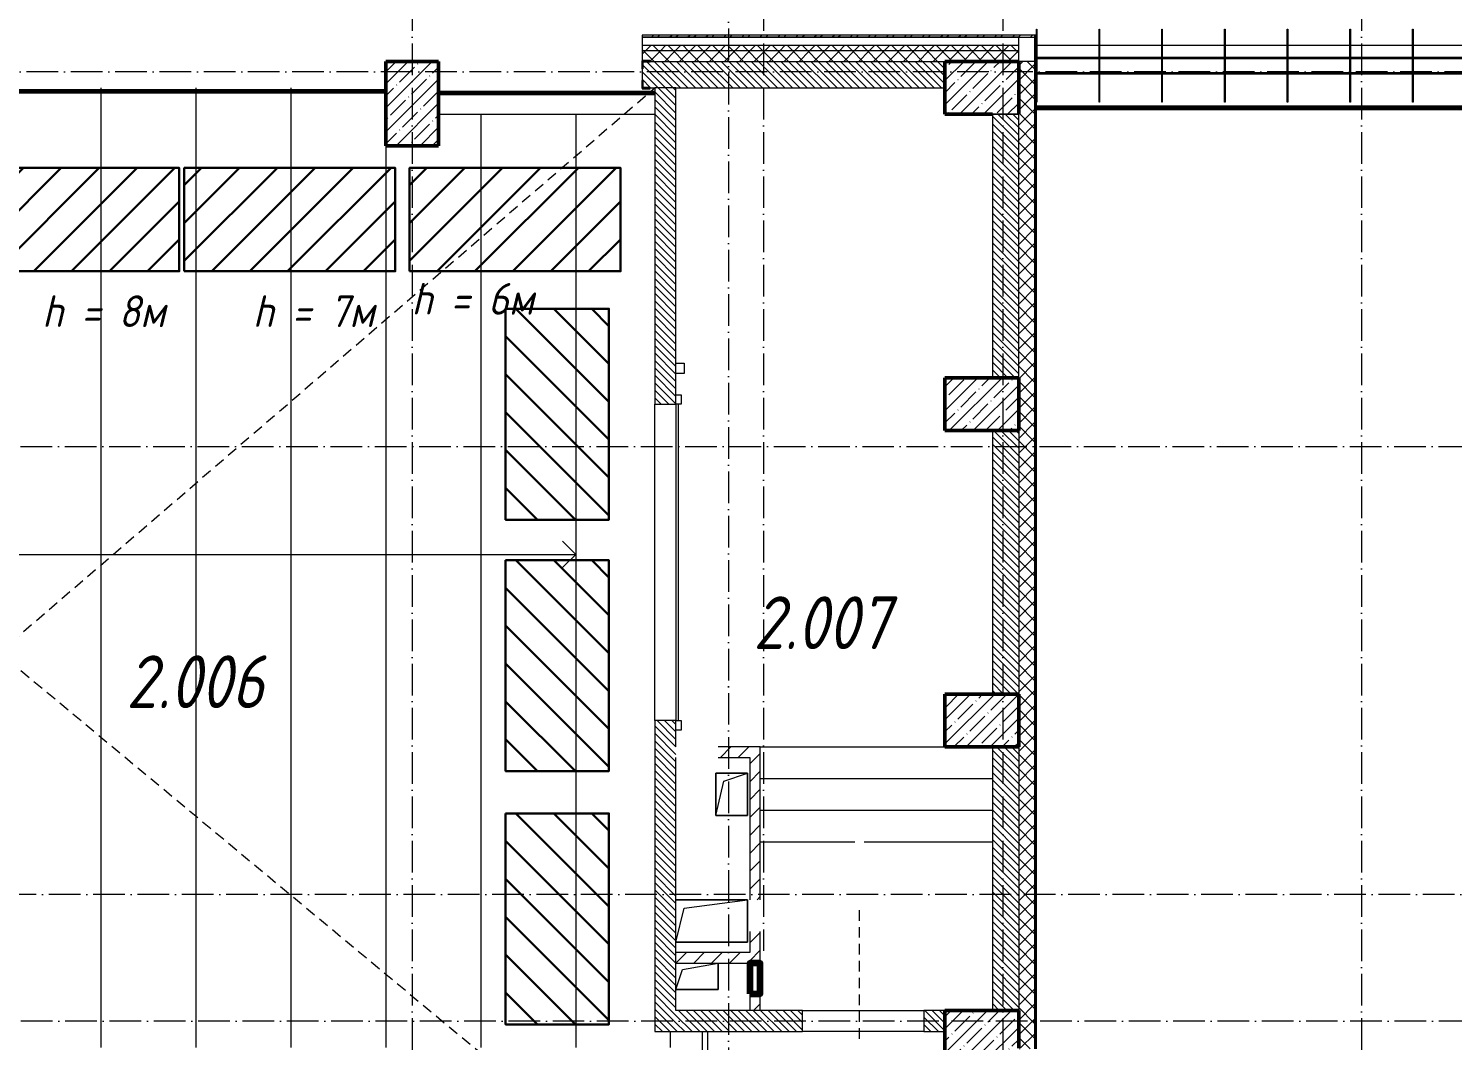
# Model space of a CAD drawing. Header units: millimetres. Extents: x -356862 to 418287, y 0 to 839748.
# Drawn here: x -1279 to 12221, y 535413 to 545010 of the extents above; entities that cross this region are included whole.
import ezdxf

# ---------------------------------------------------------------- set-up
doc = ezdxf.new("R2010")
doc.units = ezdxf.units.MM
doc.linetypes.add('200_ШТРИХ_ш1п0_6_', pattern=[160, 100, -60])
doc.linetypes.add('50_200_ШТРИХ_1Т_ш5_п1_п1_', pattern=[700, 500, -100, 0, -100])
for name, color, linetype, lineweight in [('0) строит. леса', 20, 'Continuous', 30), ('11)Плитка подокон', 170, 'Continuous', 60), ('9.7) Заделка 956 шт', 6, 'Continuous', 158), ('A-DETL-____-OTLN-3', 7, '200_ШТРИХ_ш1п0_6_', 9), ('A-DOOR-____-MCUT', 7, 'Continuous', 13), ('A-DOOR-____-OTLN', 7, 'Continuous', 9), ('A-FLOR-____-OTLN', 7, 'Continuous', 9), ('A-GENM-____-MCUT', 7, 'Continuous', 25), ('A-GENM-____-OTLN', 7, 'Continuous', 9), ('A-GENM-____-OTLN-1', 7, 'Continuous', 25), ('A-WALL-____-MCUT', 7, 'Continuous', 13), ('A-WALL-____-MCUT-1', 7, 'Continuous', 9), ('A-WALL-____-PATT-1', 7, 'Continuous', 9), ('A-WALL-FNSH-MCUT-1', 7, 'Continuous', 9), ('E-ELEC-EQPM-OTLN', 7, 'Continuous', 9), ('I-WALL-____-OTLN', 7, 'Continuous', 9), ('S-COLS-____-MCUT', 7, 'Continuous', 50), ('S-COLS-____-OTLN', 7, 'Continuous', 9), ('S-GRID-____-OTLN-1', 7, '50_200_ШТРИХ_1Т_ш5_п1_п1_', 9), ('S-STRS-____-OTLN-1', 7, 'Continuous', 9), ('Марки помещений', 7, 'Continuous', 9)]:
    doc.layers.add(name, color=color, linetype=linetype, lineweight=lineweight)
doc.layers.add('A-DETL-GENF-OTLN-3', color=9, linetype='Continuous', lineweight=9, true_color=0x808080)
doc.layers.add('A-DETL-GENF-OTLN-4', color=9, linetype='200_ШТРИХ_ш1п0_6_', lineweight=9, true_color=0x808080)
doc.styles.add('ISOCPEUR_I', font='isocpeui.ttf', dxfattribs={"width": 0.9, "height": 2.5})
doc.styles.add('ISOCPEUR_I_2', font='isocpeui.ttf', dxfattribs={"width": 0.85, "height": 2.3})
pattern_1 = [(135, (-15591.663, 459015.94), (-35.35534, -35.35534), [])]
pattern_2 = [(45, (-15591.66, 459015.94), (-70.71068, 70.71068), []), (135, (-15591.66, 459015.94), (-70.71068, -70.71068), [])]
pattern_3 = [(45, (-15591.66, 459015.94), (-84.85281, 84.85281), [])]

# ---------------------------------------------------------------- blocks, each defined once
blk = doc.blocks.new('BSC_Колонна _Прямоугольная - 500х700-25279857-АР1_План отверстий 2 этажа в осях 1-64_Ю-ЯЯ')
at = {"layer": 'S-COLS-____-OTLN'}
h = blk.add_hatch(dxfattribs=at)
h.set_pattern_fill('FP_17', color=256, style=0, pattern_type=2)
h.set_pattern_definition([(315, (-76431.04, 23350), (114.04925, 114.04925), []), (315, (-76431.04, 23235.95), (114.04925, 114.04925), [201.613, -40.323, 3.353, -36.97])])
h.paths.add_polyline_path([(-250, -54), (-250, -350), (250, -350), (250, 350), (-250, 350)], flags=0)
at = {"layer": 'S-COLS-____-MCUT'}
for p, q in [((250, 350), (-250, 350)), ((-250, 350), (-250, -350)), ((250, -350), (250, 350)), ((-250, -350), (-170, -350)), ((-107, -350), (250, -350))]:
    blk.add_line(p, q, dxfattribs=at)
blk = doc.blocks.new('141_Фартук_СКБ - 141_Фартук_СКБ_вентфасад-30031396-АР1_План отверстий 2 этажа в осях 1-64_Ю-ЯЯ')
at = {"layer": 'A-GENM-____-MCUT'}
for p, q in [((26160, 758), (0, 758)), ((0, 757), (26160, 757)), ((26160, 757), (26160, 758))]:
    blk.add_line(p, q, dxfattribs=at)
at = {"layer": 'A-GENM-____-OTLN'}
for p, q in [((0, 765), (26160, 765)), ((0, 752), (26160, 752)), ((0, 743), (26160, 743)), ((0, 743), (26160, 743))]:
    blk.add_line(p, q, dxfattribs=at)
blk = doc.blocks.new('Элемент крепления - Пластина-30015157-АР1_План отверстий 2 этажа в осях 1-64_Ю-ЯЯ')
at = {"layer": 'A-GENM-____-OTLN'}
for p, q in [((25651, 85294), (25651, 85988)), ((25651, 85988), (25656, 85988)), ((25656, 85988), (25656, 85294)), ((25656, 85294), (25651, 85294))]:
    blk.add_line(p, q, dxfattribs=at)
blk = doc.blocks.new('Швеллер - 140х58-30031487-АР1_План отверстий 2 этажа в осях 1-64_Ю-ЯЯ')
at = {"layer": 'A-GENM-____-MCUT'}
for p, q in [((-12488, 75), (-13078, 75)), ((-13078, 71), (-12488, 71)), ((-11893, 75), (-12483, 75)), ((-12483, 71), (-11893, 71)), ((-11299, 75), (-11888, 75)), ((-11888, 71), (-11299, 71)), ((-10704, 75), (-11294, 75)), ((-11294, 71), (-10704, 71)), ((-10110, 75), (-10699, 75)), ((-10699, 71), (-10110, 71)), ((-9515, 75), (-10105, 75)), ((-10105, 71), (-9515, 71)), ((-8921, 75), (-9510, 75)), ((-9510, 71), (-8921, 71)), ((-12488, -71), (-13078, -71)), ((-13078, -75), (-12488, -75)), ((-11893, -71), (-12483, -71)), ((-12483, -75), (-11893, -75)), ((-11299, -71), (-11888, -71)), ((-11888, -75), (-11299, -75)), ((-10704, -71), (-11294, -71)), ((-11294, -75), (-10704, -75)), ((-10110, -71), (-10699, -71)), ((-10699, -75), (-10110, -75)), ((-9515, -71), (-10105, -71)), ((-10105, -75), (-9515, -75)), ((-8921, -71), (-9510, -71)), ((-9510, -75), (-8921, -75))]:
    blk.add_line(p, q, dxfattribs=at)
blk = doc.blocks.new('BSC_Колонна _Прямоугольная - 500х800-V64-АР1_План отверстий 2 этажа в осях 1-64_Ю-ЯЯ')
at = {"layer": 'S-COLS-____-OTLN'}
h = blk.add_hatch(dxfattribs=at)
h.set_pattern_fill('FP_75', color=256, style=0, pattern_type=2)
h.set_pattern_definition([(45, (-17950, -85281.04), (-114.04925, 114.04925), []), (45, (-17835.95, -85281.04), (-114.04925, 114.04925), [201.613, -40.323, 3.353, -36.97])])
h.paths.add_polyline_path([(-250, -400), (250, -400), (250, 400), (-250, 400)], flags=0)
at = {"layer": 'S-COLS-____-MCUT'}
for p, q in [((250, 400), (-250, 400)), ((-250, 400), (-250, -400)), ((250, -400), (250, 400)), ((-250, -400), (250, -400))]:
    blk.add_line(p, q, dxfattribs=at)
blk = doc.blocks.new('BSC_Колонна _Прямоугольная - 500х700-V68-АР1_План отверстий 2 этажа в осях 1-64_Ю-ЯЯ')
at = {"layer": 'S-COLS-____-OTLN'}
h = blk.add_hatch(dxfattribs=at)
h.set_pattern_fill('FP_80', color=256, style=0, pattern_type=2)
h.set_pattern_definition([(315, (-79431.04, 23350), (114.04925, 114.04925), []), (315, (-79431.04, 23235.95), (114.04925, 114.04925), [201.613, -40.323, 3.353, -36.97])])
h.paths.add_polyline_path([(-250, -350), (250, -350), (250, 350), (-250, 350)], flags=0)
at = {"layer": 'S-COLS-____-MCUT'}
for p, q in [((250, 350), (-250, 350)), ((-250, 350), (-250, -350)), ((250, -350), (250, 350)), ((-250, -350), (250, -350))]:
    blk.add_line(p, q, dxfattribs=at)
blk = doc.blocks.new('BSC_Колонна _Прямоугольная - 500х700-V69-АР1_План отверстий 2 этажа в осях 1-64_Ю-ЯЯ')
at = {"layer": 'S-COLS-____-OTLN'}
h = blk.add_hatch(dxfattribs=at)
h.set_pattern_fill('FP_81', color=256, style=0, pattern_type=2)
h.set_pattern_definition([(315, (-82431.04, 23350), (114.04925, 114.04925), []), (315, (-82431.04, 23235.95), (114.04925, 114.04925), [201.613, -40.323, 3.353, -36.97])])
h.paths.add_polyline_path([(-250, -350), (250, -350), (250, 350), (-250, 350)], flags=0)
at = {"layer": 'S-COLS-____-MCUT'}
for p, q in [((250, 350), (-250, 350)), ((-250, 350), (-250, -350)), ((250, -350), (250, 350)), ((-250, -350), (250, -350))]:
    blk.add_line(p, q, dxfattribs=at)
blk = doc.blocks.new('DM_Штора_Противопожарная_Doormaster_EI-60 - ш_3000 х в_1200-27470059-АР1_План отверстий 2 этажа в осях 1-64_Ю-ЯЯ')
at = {"layer": 'A-DOOR-____-MCUT'}
for p, q in [((-1465, -100), (-1375, -100)), ((-1465, -150), (-1465, -100)), ((-1375, -100), (-1375, -150)), ((-1375, -125), (1625, -125)), ((1625, -100), (1715, -100)), ((1625, -150), (1625, -100)), ((1715, -100), (1715, -150)), ((-1375, -150), (-1465, -150)), ((1715, -150), (1625, -150))]:
    blk.add_line(p, q, dxfattribs=at)
at = {"layer": 'E-ELEC-EQPM-OTLN'}
for p, q in [((1915, -180), (1915, -100)), ((1915, -100), (2015, -100)), ((2015, -100), (2015, -180)), ((2015, -180), (1915, -180))]:
    blk.add_line(p, q, dxfattribs=at)
blk = doc.blocks.new('Фахверк_СКБ_Уголок - 250_2700-27497298-АР1_План отверстий 2 этажа в осях 1-64_Ю-ЯЯ')
at = {"layer": 'A-GENM-____-MCUT'}
for p, q in [((200, 181), (125, 181)), ((125, 181), (125, 106)), ((131, 106), (131, 175)), ((131, 175), (200, 175)), ((200, 175), (200, 181)), ((125, 106), (131, 106)), ((131, -6), (125, -6)), ((125, -6), (125, -81)), ((125, -81), (200, -81)), ((131, -75), (131, -6)), ((200, -75), (131, -75)), ((200, -81), (200, -75))]:
    blk.add_line(p, q, dxfattribs=at)
blk = doc.blocks.new('AR_Отверстие прямоугольное _в плите_ - AR_Отверстие прямоугольное _в плите_-30459858-АР1_План отверстий 2 этажа в осях 1-64_Ю-ЯЯ')
at = {"layer": 'A-GENM-____-OTLN'}
for p, q in [((-200, -125), (-137, 63)), ((-137, 63), (200, 125)), ((200, -125), (200, 125)), ((-200, -125), (200, -125))]:
    blk.add_line(p, q, dxfattribs=at)
blk = doc.blocks.new('AR_Отверстие прямоугольное _в плите_ - AR_Отверстие прямоугольное _в плите_-30553352-АР1_План отверстий 2 этажа в осях 1-64_Ю-ЯЯ')
at = {"layer": 'A-GENM-____-OTLN'}
for p, q in [((340, 200), (-340, 200)), ((-260, 120), (340, 200)), ((340, -200), (340, 200)), ((-340, -200), (-260, 120)), ((-340, -200), (340, -200))]:
    blk.add_line(p, q, dxfattribs=at)
blk = doc.blocks.new('AR_Отверстие прямоугольное _в плите_ - AR_Отверстие прямоугольное _в плите_-V197-АР1_План отверстий 2 этажа в осях 1-64_Ю-ЯЯ')
at = {"layer": 'A-GENM-____-OTLN'}
for p, q in [((150, 200), (-150, 200)), ((-150, 200), (-150, -200)), ((-75, 125), (150, 200)), ((150, -200), (150, 200)), ((-150, -200), (-75, 125)), ((-150, -200), (150, -200))]:
    blk.add_line(p, q, dxfattribs=at)
blk = doc.blocks.new('DET_L_Имитация разреза_ISO2-5 - Вправо-36813819-АР1_План отверстий 2 этажа в осях 1-64_Ю-ЯЯ')
at = {"layer": 'A-DETL-GENF-OTLN-4'}
blk.add_line((143, 0), (1368, 0), dxfattribs=at)
blk = doc.blocks.new('2этаж')
at = {"layer": 'S-GRID-____-OTLN-1', "color": 251, "ltscale": 0.6, "true_color": 0x636466}
for p, q in [((2358.3, 549908.8), (2358.3, 511907.5)), ((5688.3, 549908.8), (5688.3, 536263.3)), ((7958.3, 549908.8), (7958.3, 525691.4)), ((11358.3, 549908.8), (11358.3, 511907.5)), ((5358.3, 549630.9), (5358.3, 511907.5)), ((88482.7, 544597), (-20260.4, 544597)), ((-20260.4, 541047), (88482.7, 541047)), ((31562.9, 536797), (-20260.4, 536797)), ((17013.3, 535597), (-20260.4, 535597))]:
    blk.add_line(p, q, dxfattribs=at)

msp = doc.modelspace()

# ---------------------------------------------------------------- hatches: boundary and pattern name
at = {"layer": '0) строит. леса'}
h = msp.add_hatch(dxfattribs=at)
h.set_pattern_fill('ANSI31', color=256, scale=80)
h.set_pattern_definition([(45, (-1409.72, 688726.05), (-179.60512, 179.60512), [])])
h.paths.add_polyline_path([(-1849.9474, 542707.5523), (150.0526, 542707.5523), (150.0526, 543687.5523), (-1849.9474, 543687.5523)])
h = msp.add_hatch(dxfattribs=at)
h.set_pattern_fill('ANSI31', color=256, scale=80)
h.set_pattern_definition([(45, (638.44, 688726.05), (-179.60512, 179.60512), [])])
h.paths.add_polyline_path([(198.2067, 542707.5523), (2198.2067, 542707.5523), (2198.2067, 543687.5523), (198.2067, 543687.5523)])
h = msp.add_hatch(dxfattribs=at)
h.set_pattern_fill('ANSI31', color=256, scale=80)
h.set_pattern_definition([(45, (2773.63, 688726.05), (-179.60512, 179.60512), [])])
h.paths.add_polyline_path([(2333.3965, 542707.5523), (4333.3965, 542707.5523), (4333.3965, 543687.5523), (2333.3965, 543687.5523)])
h = msp.add_hatch(dxfattribs=at)
h.set_pattern_fill('ANSI31', color=256, scale=80, angle=-90)
h.set_pattern_definition([(315, (149262.3, 541911.17), (179.60512, 179.60512), [])])
h.paths.add_polyline_path([(3243.8079, 542351.3945), (3243.8079, 540351.3945), (4223.8079, 540351.3945), (4223.8079, 542351.3945)])
h = msp.add_hatch(dxfattribs=at)
h.set_pattern_fill('ANSI31', color=256, scale=80, angle=-90)
h.set_pattern_definition([(315, (149262.3, 539527), (179.60512, 179.60512), [])])
h.paths.add_polyline_path([(3243.8079, 539967.2418), (3243.8079, 537967.2418), (4223.8079, 537967.2418), (4223.8079, 539967.2418)])
h = msp.add_hatch(dxfattribs=at)
h.set_pattern_fill('ANSI31', color=256, scale=80, angle=-90)
h.set_pattern_definition([(315, (149262.3, 537125.97), (179.60512, 179.60512), [])])
h.paths.add_polyline_path([(3243.8079, 537566.1975), (3243.8079, 535566.1975), (4223.8079, 535566.1975), (4223.8079, 537566.1975)])
at = {"layer": 'A-WALL-____-PATT-1'}
h = msp.add_hatch(dxfattribs=at)
h.set_pattern_fill('FP_3', color=256, style=0, pattern_type=2)
h.set_pattern_definition([(45, (-15591.66, 459015.94), (-85.53659, 85.53659), []), (45, (-15534.64, 459015.94), (-85.53659, 85.53659), [])])
h.paths.add_polyline_path([(8275.8366, 544926.983), (8275.8366, 544946.983), (4538.3366, 544946.983), (4538.3366, 544926.983), (8254.4145, 544926.983)], flags=0)
h.paths.add_polyline_path([(-4961.6634, 544926.983), (-4961.6634, 544946.983), (-18271.6634, 544946.983), (-18271.6634, 544926.983), (-5001.8405, 544926.983)], flags=0)
h = msp.add_hatch(dxfattribs=at)
h.set_pattern_fill('FP_1', color=256, style=0, pattern_type=2)
h.set_pattern_definition(pattern_2)
h.paths.add_polyline_path([(4538.3366, 544796.983), (8108.3366, 544796.983), (8108.3366, 544846.983), (4538.3366, 544846.983)], flags=0)
h.paths.add_polyline_path([(-5001.8405, 544796.983), (-4961.6634, 544796.983), (-4961.6634, 544846.983), (-18041.6634, 544846.983), (-18041.6634, 544796.983), (-8536.8418, 544796.983)], flags=0)
h = msp.add_hatch(dxfattribs=at)
h.set_pattern_fill('FP_1', color=256, style=0, pattern_type=2)
h.set_pattern_definition(pattern_2)
h.paths.add_polyline_path([(7408.3366, 544696.983), (8108.3366, 544696.983), (8108.3366, 544796.983), (4538.3366, 544796.983), (4538.3366, 544702.983), (4613.3366, 544702.983), (4613.3366, 544696.983), (7370.6642, 544696.983)], flags=0)
h.paths.add_polyline_path([(-5691.6634, 544696.983), (-5036.6634, 544696.983), (-5036.6634, 544702.983), (-4961.6634, 544702.983), (-4961.6634, 544796.983), (-18041.6634, 544796.983), (-18041.6634, 544696.983), (-6191.6634, 544696.983)], flags=0)
h = msp.add_hatch(dxfattribs=at)
h.set_pattern_fill('FP_6', color=256, style=0, pattern_type=2)
h.set_pattern_definition(pattern_1)
h.paths.add_polyline_path([(7408.3366, 544446.983), (7408.3366, 544696.983), (4544.3366, 544696.983), (4544.3366, 544627.983), (4538.3366, 544627.983), (4538.3366, 544515.983), (4544.3366, 544515.983), (4544.3366, 544446.983), (7370.6642, 544446.983)], flags=0)
h = msp.add_hatch(dxfattribs=at)
h.set_pattern_fill('FP_1', color=256, style=0, pattern_type=2)
h.set_pattern_definition(pattern_2)
h.paths.add_polyline_path([(8108.3366, 526946.983), (8258.3366, 526946.983), (8258.3366, 527696.983), (8114.3366, 527696.983), (8114.3366, 527621.983), (8108.3366, 527621.983), (8108.3366, 527541.4193)], flags=0)
h.paths.add_polyline_path([(8258.3366, 529496.983), (8258.3366, 534533.983), (8171.3366, 534533.983), (8171.3366, 534527.983), (8108.3366, 534527.983), (8108.3366, 529571.983), (8114.3366, 529571.983), (8114.3366, 529496.983), (8254.4145, 529496.983)], flags=0)
h.paths.add_polyline_path([(8114.3366, 534533.983), (8123.3366, 534533.983), (8123.3366, 534555.983), (8114.3366, 534555.3261)], flags=0)
h.paths.add_polyline_path([(8118.3366, 534565.983), (8123.3366, 534566.6398), (8124.1261, 534596.983), (8258.3366, 534596.983), (8258.3366, 535270.983), (8123.3366, 535270.983), (8123.3366, 535333.983), (8114.3366, 535333.983), (8114.3366, 535276.983), (8108.3366, 535276.983), (8108.3366, 535086.983), (8128.3366, 535086.3131), (8128.3366, 535076.983), (8108.3366, 535076.3261), (8108.3366, 534590.983), (8114.3366, 534590.983), (8114.3366, 534566.6398), (8118.3366, 534566.6398)], flags=0)
h.paths.add_polyline_path([(8171.3366, 535333.983), (8258.3366, 535333.983), (8258.3366, 544696.983), (8108.3366, 544696.983), (8108.3366, 535339.983), (8171.3366, 535339.983)], flags=0)
h = msp.add_hatch(dxfattribs=at)
h.set_pattern_fill('FP_6', color=256, style=0, pattern_type=2)
h.set_pattern_definition(pattern_1)
h.paths.add_polyline_path([(4858.3366, 535496.983), (4858.3366, 538446.983), (4658.3366, 538446.983), (4658.3366, 535496.983)], flags=0)
h.paths.add_polyline_path([(4658.3366, 541446.983), (4858.3366, 541446.983), (4858.3366, 544446.983), (4658.3366, 544446.983), (4658.3366, 541536.983)], flags=0)
h = msp.add_hatch(dxfattribs=at)
h.set_pattern_fill('FP_6', color=256, style=0, pattern_type=2)
h.set_pattern_definition(pattern_1)
h.paths.add_polyline_path([(8108.3366, 541696.983), (8108.3366, 544196.983), (7858.3366, 544196.983), (7858.3366, 541696.983)], flags=0)
h = msp.add_hatch(dxfattribs=at)
h.set_pattern_fill('FP_6', color=256, style=0, pattern_type=2)
h.set_pattern_definition(pattern_1)
h.paths.add_polyline_path([(8108.3366, 538696.983), (8108.3366, 541196.983), (7858.3366, 541196.983), (7858.3366, 538696.983)], flags=0)
h = msp.add_hatch(dxfattribs=at)
h.set_pattern_fill('FP_4', color=256, style=0, pattern_type=2)
h.set_pattern_definition(pattern_3)
h.paths.add_polyline_path([(5558.3366, 538096.983), (5558.3366, 538196.983), (5258.3366, 538196.983), (5258.3366, 538096.983)], flags=0)
h = msp.add_hatch(dxfattribs=at)
h.set_pattern_fill('FP_4', color=256, style=0, pattern_type=2)
h.set_pattern_definition(pattern_3)
h.paths.add_polyline_path([(5603.1635, 535696.983), (5658.3366, 535696.983), (5658.3366, 535856.983), (5558.3366, 535856.983), (5558.3366, 535696.983)], flags=0)
h.paths.add_polyline_path([(5558.3366, 536146.983), (5658.3366, 536146.983), (5658.3366, 536446.983), (5558.3366, 536446.983), (5558.3366, 536246.983)], flags=0)
h.paths.add_polyline_path([(5583.9777, 536746.983), (5658.3366, 536746.983), (5658.3366, 538196.983), (5558.3366, 538196.983), (5558.3366, 536746.983)], flags=0)
h = msp.add_hatch(dxfattribs=at)
h.set_pattern_fill('FP_6', color=256, style=0, pattern_type=2)
h.set_pattern_definition(pattern_1)
h.paths.add_polyline_path([(8108.3366, 535696.983), (8108.3366, 538196.983), (7858.3366, 538196.983), (7858.3366, 535696.983)], flags=0)
h = msp.add_hatch(dxfattribs=at)
h.set_pattern_fill('FP_4', color=256, style=0, pattern_type=2)
h.set_pattern_definition(pattern_3)
h.paths.add_polyline_path([(4858.3366, 536146.983), (5558.3366, 536146.983), (5558.3366, 536246.983), (4858.3366, 536246.983)], flags=0)
h = msp.add_hatch(dxfattribs=at)
h.set_pattern_fill('FP_6', color=256, style=0, pattern_type=2)
h.set_pattern_definition(pattern_1)
h.paths.add_polyline_path([(7370.6642, 535496.983), (7408.3366, 535496.983), (7408.3366, 535696.983), (7208.3366, 535696.983), (7208.3366, 535496.983)], flags=0)
h.paths.add_polyline_path([(6058.3366, 535496.983), (6058.3366, 535696.983), (4858.3366, 535696.983), (4858.3366, 535496.983), (5603.1635, 535496.983)], flags=0)
at = {"layer": 'S-COLS-____-OTLN'}
h = msp.add_hatch(dxfattribs=at)
h.set_pattern_fill('FP_13', color=256, style=0, pattern_type=2)
h.set_pattern_definition([(45, (-15591.66, 459015.94), (-114.04925, 114.04925), []), (45, (-15477.61, 459015.94), (-114.04925, 114.04925), [201.612, -40.322, 3.353, -36.97])])
h.paths.add_polyline_path([(7858.3366, 544196.983), (8108.3366, 544196.983), (8108.3366, 544696.983), (7408.3366, 544696.983), (7408.3366, 544196.983)], flags=0)

# ---------------------------------------------------------------- linework, layer by layer
at = {"layer": '0) строит. леса'}
for points in [[(-1849.9474, 542707.5523), (150.0526, 542707.5523), (150.0526, 543687.5523), (-1849.9474, 543687.5523)], [(198.2067, 542707.5523), (2198.2067, 542707.5523), (2198.2067, 543687.5523), (198.2067, 543687.5523)], [(2333.3965, 542707.5523), (4333.3965, 542707.5523), (4333.3965, 543687.5523), (2333.3965, 543687.5523)], [(3243.8079, 542351.3945), (3243.8079, 540351.3945), (4223.8079, 540351.3945), (4223.8079, 542351.3945)], [(3243.8079, 539967.2418), (3243.8079, 537967.2418), (4223.8079, 537967.2418), (4223.8079, 539967.2418)], [(3243.8079, 537566.1975), (3243.8079, 535566.1975), (4223.8079, 535566.1975), (4223.8079, 537566.1975)]]:
    msp.add_lwpolyline(points, close=True, dxfattribs=at)
at = {"layer": '11)Плитка подокон'}
for points in [[(-2091.6634, 544415.8793), (2108.3366, 544415.8793)], [(2608.4166, 544397.7525), (4658.0909, 544397.7525)]]:
    msp.add_lwpolyline(points, dxfattribs=at)
at = {"layer": '9.7) Заделка 956 шт'}
msp.add_lwpolyline([(5558.3366, 535856.983), (5658.3366, 535856.983), (5658.3366, 536146.983), (5558.3366, 536146.983)], close=True, dxfattribs=at)
at = {"layer": 'A-DETL-____-OTLN-3'}
for p, q in [((-7991.6634, 533546.983), (4658.3366, 544446.983)), ((-7991.6634, 544446.983), (5108.3366, 533546.983))]:
    msp.add_line(p, q, dxfattribs=at)
at = {"layer": 'A-FLOR-____-OTLN', "color": 18, "true_color": 0x000000}
for p, q in [((8870.3821, 544846.983), (8280.8366, 544846.983)), ((9464.9275, 544846.983), (8875.3821, 544846.983)), ((10059.473, 544846.983), (9469.9275, 544846.983)), ((10654.0184, 544846.983), (10064.473, 544846.983)), ((11248.5639, 544846.983), (10659.0184, 544846.983)), ((11843.1094, 544846.983), (11253.5639, 544846.983)), ((12437.6548, 544846.983), (11848.1094, 544846.983)), ((8278.3366, 544276.983), (34438.3366, 544276.983))]:
    msp.add_line(p, q, dxfattribs=at)
at = {"layer": 'A-FLOR-____-OTLN'}
for p, q in [((5238.3366, 537946.983), (5538.3366, 537946.983)), ((5238.3366, 537546.983), (5238.3366, 537946.983)), ((5538.3366, 537946.983), (5538.3366, 537546.983)), ((5538.3366, 537546.983), (5238.3366, 537546.983)), ((4858.3366, 536746.983), (5538.3366, 536746.983)), ((5538.3366, 536746.983), (5538.3366, 536346.983)), ((5538.3366, 536346.983), (4858.3366, 536346.983)), ((5258.3366, 536146.983), (5258.3366, 535896.983)), ((5258.3366, 535896.983), (4858.3366, 535896.983)), ((5158.3366, 535496.983), (5158.3366, 533546.983))]:
    msp.add_line(p, q, dxfattribs=at)
at = {"layer": 'A-WALL-____-MCUT'}
for p, q in [((8108.3366, 544926.983), (4538.3366, 544926.983)), ((4538.3366, 544926.983), (4538.3366, 544702.983)), ((8108.3366, 544696.983), (8108.3366, 544926.983)), ((4538.3366, 544627.983), (4538.3366, 544515.983)), ((7408.3366, 544696.983), (8108.3366, 544696.983)), ((7408.3366, 544446.983), (7408.3366, 544696.983)), ((4613.3366, 544446.983), (4658.3366, 544446.983)), ((4658.3366, 544446.983), (4658.3366, 541446.983)), ((4858.3366, 541836.983), (4858.3366, 544446.983)), ((4858.3366, 544446.983), (7408.3366, 544446.983)), ((7858.3366, 544196.983), (7858.3366, 541696.983)), ((8108.3366, 541696.983), (8108.3366, 544196.983)), ((4858.3366, 541536.983), (4858.3366, 541736.983)), ((4658.3366, 541446.983), (4858.3366, 541446.983)), ((7858.3366, 541196.983), (7858.3366, 538696.983)), ((8108.3366, 541196.983), (8108.3366, 538696.983)), ((4658.3366, 538446.983), (4658.3366, 535496.983)), ((4858.3366, 538446.983), (4658.3366, 538446.983)), ((4858.3366, 538196.983), (4858.3366, 538356.983)), ((7858.3366, 538196.983), (7858.3366, 535696.983)), ((8108.3366, 538196.983), (8108.3366, 535696.983)), ((4858.3366, 535696.983), (4858.3366, 538096.983)), ((6058.3366, 535696.983), (4858.3366, 535696.983)), ((6058.3366, 535496.983), (6058.3366, 535696.983)), ((7408.3366, 535696.983), (7208.3366, 535696.983)), ((7208.3366, 535696.983), (7208.3366, 535496.983)), ((4658.3366, 535496.983), (6058.3366, 535496.983)), ((7208.3366, 535496.983), (7408.3366, 535496.983))]:
    msp.add_line(p, q, dxfattribs=at)
at = {"layer": 'A-WALL-____-MCUT-1'}
for p, q in [((8264.3366, 535333.983), (8264.3366, 544945.983)), ((8270.3366, 535333.983), (8270.3366, 544945.983)), ((8108.3366, 544846.983), (4538.3366, 544846.983)), ((8108.3366, 544796.983), (4538.3366, 544796.983)), ((4613.3366, 544696.983), (7408.3366, 544696.983)), ((8108.3366, 544696.983), (8108.3366, 544196.983)), ((8258.3366, 544696.983), (8108.3366, 544696.983)), ((4858.3366, 544446.983), (4658.3366, 544446.983)), ((8108.3366, 544196.983), (7858.3366, 544196.983))]:
    msp.add_line(p, q, dxfattribs=at)
at = {"layer": 'A-WALL-FNSH-MCUT-1'}
for p, q in [((8275.8366, 544946.983), (4538.3366, 544946.983)), ((4538.3366, 544946.983), (4538.3366, 544926.983)), ((4538.3366, 544926.983), (8275.8366, 544926.983)), ((8258.3366, 544945.983), (8258.3366, 535333.983)), ((8278.3366, 535333.983), (8278.3366, 544309.983)), ((5658.3366, 538196.983), (5258.3366, 538196.983)), ((5658.3366, 536746.983), (5658.3366, 538196.983)), ((5258.3366, 538096.983), (5558.3366, 538096.983)), ((5558.3366, 538096.983), (5558.3366, 536746.983)), ((5558.3366, 536446.983), (5558.3366, 536246.983)), ((5658.3366, 536146.983), (5658.3366, 536446.983)), ((5558.3366, 536246.983), (4858.3366, 536246.983)), ((4858.3366, 536146.983), (5558.3366, 536146.983)), ((5558.3366, 535856.983), (5558.3366, 535696.983)), ((5658.3366, 535696.983), (5658.3366, 535856.983))]:
    msp.add_line(p, q, dxfattribs=at)
at = {"layer": 'A-WALL-FNSH-MCUT-1', "color": 18, "true_color": 0x000000}
msp.add_line((8275.8366, 544945.983), (8258.3366, 544945.983), dxfattribs=at)
at = {"layer": 'I-WALL-____-OTLN'}
for p, q in [((4658.3366, 538446.983), (4658.3366, 541446.983)), ((4858.3366, 541446.983), (4858.3366, 538446.983)), ((6058.3366, 535696.983), (7208.3366, 535696.983)), ((7208.3366, 535496.983), (6058.3366, 535496.983))]:
    msp.add_line(p, q, dxfattribs=at)
at = {"layer": 'S-COLS-____-MCUT'}
for p, q in [((8108.3366, 544696.983), (7408.3366, 544696.983)), ((7408.3366, 544696.983), (7408.3366, 544196.983)), ((8108.3366, 544196.983), (8108.3366, 544696.983)), ((7408.3366, 544196.983), (7858.3366, 544196.983))]:
    msp.add_line(p, q, dxfattribs=at)
at = {"layer": 'S-COLS-____-OTLN'}
msp.add_line((7858.3366, 544196.983), (8108.3366, 544196.983), dxfattribs=at)
at = {"layer": 'S-GRID-____-OTLN-1', "color": 251, "ltscale": 0.6, "true_color": 0x636466}
for p, q in [((2358.3366, 549908.7924), (2358.3366, 511907.5288)), ((2358.3366, 549908.7924), (2358.3366, 511907.5288)), ((5688.3366, 549908.7924), (5688.3366, 536263.2712)), ((5688.3366, 549908.7924), (5688.3366, 536263.2712)), ((7958.3366, 549908.7924), (7958.3366, 525691.4247)), ((7958.3366, 549908.7924), (7958.3366, 525691.4247)), ((11358.3366, 549908.7924), (11358.3366, 511907.5288)), ((11358.3366, 549908.7924), (11358.3366, 511907.5288)), ((5358.3366, 549630.8584), (5358.3366, 511907.5288)), ((5358.3366, 549630.8584), (5358.3366, 511907.5288)), ((88482.7432, 544596.983), (-20260.4336, 544596.983)), ((88482.7432, 544596.983), (-20260.4336, 544596.983)), ((-20260.4336, 541046.983), (88482.7432, 541046.983)), ((-20260.4336, 541046.983), (88482.7432, 541046.983)), ((31562.9344, 536796.983), (-20260.4336, 536796.983)), ((31562.9344, 536796.983), (-20260.4336, 536796.983)), ((17013.3366, 535596.983), (-20260.4336, 535596.983)), ((17013.3366, 535596.983), (-20260.4336, 535596.983))]:
    msp.add_line(p, q, dxfattribs=at)
at = {"layer": 'S-STRS-____-OTLN-1'}
for p, q in [((-591.6634, 544446.983), (-591.6634, 535346.983)), ((-591.6634, 544446.983), (-591.6634, 535346.983)), ((308.3366, 544446.983), (308.3366, 535346.983)), ((308.3366, 544446.983), (308.3366, 535346.983)), ((1208.3366, 544446.983), (1208.3366, 535346.983)), ((1208.3366, 544446.983), (1208.3366, 535346.983)), ((2608.3366, 544196.983), (3008.3366, 544196.983)), ((3008.3366, 544196.983), (3908.3366, 544196.983)), ((3008.3366, 544196.983), (3008.3366, 535346.983)), ((3008.3366, 544196.983), (3008.3366, 535346.983)), ((3908.3366, 544196.983), (4658.3366, 544196.983)), ((3908.3366, 544196.983), (3908.3366, 535346.983)), ((3908.3366, 544196.983), (3908.3366, 535346.983)), ((2108.3366, 543896.983), (2108.3366, 535346.983)), ((2108.3366, 543896.983), (2108.3366, 535346.983)), ((3908.3366, 540021.983), (3783.3366, 540146.983)), ((-1491.6634, 540021.983), (-591.6634, 540021.983)), ((-591.6634, 540021.983), (308.3366, 540021.983)), ((308.3366, 540021.983), (1208.3366, 540021.983)), ((1208.3366, 540021.983), (2108.3366, 540021.983)), ((2108.3366, 540021.983), (3008.3366, 540021.983)), ((3008.3366, 540021.983), (3908.3366, 540021.983)), ((3908.3366, 540021.983), (3783.3366, 539896.983)), ((5658.3366, 538196.983), (7408.3366, 538196.983)), ((5658.3366, 537896.983), (7858.3366, 537896.983)), ((5658.3366, 537896.983), (7858.3366, 537896.983)), ((5658.3366, 537596.983), (7858.3366, 537596.983)), ((5658.3366, 537596.983), (7858.3366, 537596.983)), ((5658.3366, 537296.983), (6554.9683, 537296.983)), ((5658.3366, 537296.983), (6554.9683, 537296.983)), ((6641.7049, 537296.983), (7858.3366, 537296.983)), ((6641.7049, 537296.983), (7858.3366, 537296.983)), ((4808.3366, 535346.983), (4808.3366, 535496.983)), ((5108.3366, 535496.983), (5108.3366, 533596.983))]:
    msp.add_line(p, q, dxfattribs=at)

# ---------------------------------------------------------------- block references
at = {"color": 18, "true_color": 0x000000}
msp.add_blockref('2этаж', (0, 0), dxfattribs=at)
at = {"layer": 'A-DETL-GENF-OTLN-3', "rotation": 90}
msp.add_blockref('DET_L_Имитация разреза_ISO2-5 - Вправо-36813819-АР1_План отверстий 2 этажа в осях 1-64_Ю-ЯЯ', (6598.3366, 535285.8541), dxfattribs=at)
at = {"layer": 'A-DOOR-____-OTLN', "rotation": 89.99999999999991}
msp.add_blockref('DM_Штора_Противопожарная_Doormaster_EI-60 - ш_3000 х в_1200-27470059-АР1_План отверстий 2 этажа в осях 1-64_Ю-ЯЯ', (4758.3366, 539821.983), dxfattribs=at)
at = {"layer": 'A-GENM-____-OTLN'}
for name, p in [('Элемент крепления - Пластина-30015157-АР1_План отверстий 2 этажа в осях 1-64_Ю-ЯЯ', (-17375.2997, 459015.941)), ('Элемент крепления - Пластина-30015157-АР1_План отверстий 2 этажа в осях 1-64_Ю-ЯЯ', (-16780.7543, 459015.941)), ('Элемент крепления - Пластина-30015157-АР1_План отверстий 2 этажа в осях 1-64_Ю-ЯЯ', (-16186.2088, 459015.941)), ('Элемент крепления - Пластина-30015157-АР1_План отверстий 2 этажа в осях 1-64_Ю-ЯЯ', (-15591.6634, 459015.941)), ('Элемент крепления - Пластина-30015157-АР1_План отверстий 2 этажа в осях 1-64_Ю-ЯЯ', (-14997.1179, 459015.941)), ('Элемент крепления - Пластина-30015157-АР1_План отверстий 2 этажа в осях 1-64_Ю-ЯЯ', (-14402.5725, 459015.941)), ('AR_Отверстие прямоугольное _в плите_ - AR_Отверстие прямоугольное _в плите_-V197-АР1_План отверстий 2 этажа в осях 1-64_Ю-ЯЯ', (5388.3366, 537746.983)), ('AR_Отверстие прямоугольное _в плите_ - AR_Отверстие прямоугольное _в плите_-30553352-АР1_План отверстий 2 этажа в осях 1-64_Ю-ЯЯ', (5198.3366, 536546.983)), ('AR_Отверстие прямоугольное _в плите_ - AR_Отверстие прямоугольное _в плите_-30459858-АР1_План отверстий 2 этажа в осях 1-64_Ю-ЯЯ', (5058.3366, 536021.983))]:
    msp.add_blockref(name, p, dxfattribs=at)
at = {"layer": 'A-GENM-____-OTLN', "color": 18, "true_color": 0x000000, "rotation": 180}
msp.add_blockref('141_Фартук_СКБ - 141_Фартук_СКБ_вентфасад-30031396-АР1_План отверстий 2 этажа в осях 1-64_Ю-ЯЯ', (34438.3366, 545003.983), dxfattribs=at)
at = {"layer": 'A-GENM-____-OTLN', "color": 18, "true_color": 0x000000}
for name, p in [('Элемент крепления - Пластина-30015157-АР1_План отверстий 2 этажа в осях 1-64_Ю-ЯЯ', (-13808.027, 459015.941)), ('Швеллер - 140х58-30031487-АР1_План отверстий 2 этажа в осях 1-64_Ю-ЯЯ', (21358.3366, 544656.983))]:
    msp.add_blockref(name, p, dxfattribs=at)
at = {"layer": 'A-GENM-____-OTLN-1'}
msp.add_blockref('Фахверк_СКБ_Уголок - 250_2700-27497298-АР1_План отверстий 2 этажа в осях 1-64_Ю-ЯЯ', (4413.3366, 544521.983), dxfattribs=at)
at = {"layer": 'S-COLS-____-OTLN'}
msp.add_blockref('BSC_Колонна _Прямоугольная - 500х800-V64-АР1_План отверстий 2 этажа в осях 1-64_Ю-ЯЯ', (2358.3366, 544296.983), dxfattribs=at)
at = {"layer": 'S-COLS-____-OTLN', "rotation": 89.9999999999999}
for name, p in [('BSC_Колонна _Прямоугольная - 500х700-V69-АР1_План отверстий 2 этажа в осях 1-64_Ю-ЯЯ', (7758.3366, 541446.983)), ('BSC_Колонна _Прямоугольная - 500х700-V68-АР1_План отверстий 2 этажа в осях 1-64_Ю-ЯЯ', (7758.3366, 538446.983)), ('BSC_Колонна _Прямоугольная - 500х700-25279857-АР1_План отверстий 2 этажа в осях 1-64_Ю-ЯЯ', (7758.3366, 535446.983))]:
    msp.add_blockref(name, p, dxfattribs=at)

# ---------------------------------------------------------------- texts
at = {"color": 1, "char_height": 300, "width": 2817.723091, "attachment_point": 8, "line_spacing_factor": 1.139951, "style": 'ISOCPEUR_I'}
for s, insert in [('\\pxqc,t8.46667,16.93333,25.4,33.86667,42.33333,50.8,59.26667,67.73333,76.2,84.66667,93.13333,101.6,110.06667,118.53333,127,135.46667,143.93333,152.4,160.86667,169.33333,177.8,186.26667,194.73333,203.2,211.66667,220.13333,228.6,237.06667,245.53333,254,262.46667,270.93333;h = 6м', (2932.1581, 542296.08)), ('\\pxqc,t8.46667,16.93333,25.4,33.86667,42.33333,50.8,59.26667,67.73333,76.2,84.66667,93.13333,101.6,110.06667,118.53333,127,135.46667,143.93333,152.4,160.86667,169.33333,177.8,186.26667,194.73333,203.2,211.66667,220.13333,228.6,237.06667,245.53333,254,262.46667,270.93333;h = 8м', (-565.7764, 542178.8708)), ('\\pxqc,t8.46667,16.93333,25.4,33.86667,42.33333,50.8,59.26667,67.73333,76.2,84.66667,93.13333,101.6,110.06667,118.53333,127,135.46667,143.93333,152.4,160.86667,169.33333,177.8,186.26667,194.73333,203.2,211.66667,220.13333,228.6,237.06667,245.53333,254,262.46667,270.93333;h = 7м', (1424.0937, 542178.8708))]:
    msp.add_mtext(s, dxfattribs=dict(at, insert=insert))
at = {"layer": 'Марки помещений', "char_height": 500, "width": 785.65375, "attachment_point": 1, "style": 'ISOCPEUR_I_2'}
for s, insert in [('2.007', (5592.4689, 539624.9429)), ('2.006', (-352.8044, 539065.3854))]:
    msp.add_mtext(s, dxfattribs=dict(at, insert=insert))

doc.saveas('drawing.dxf')
